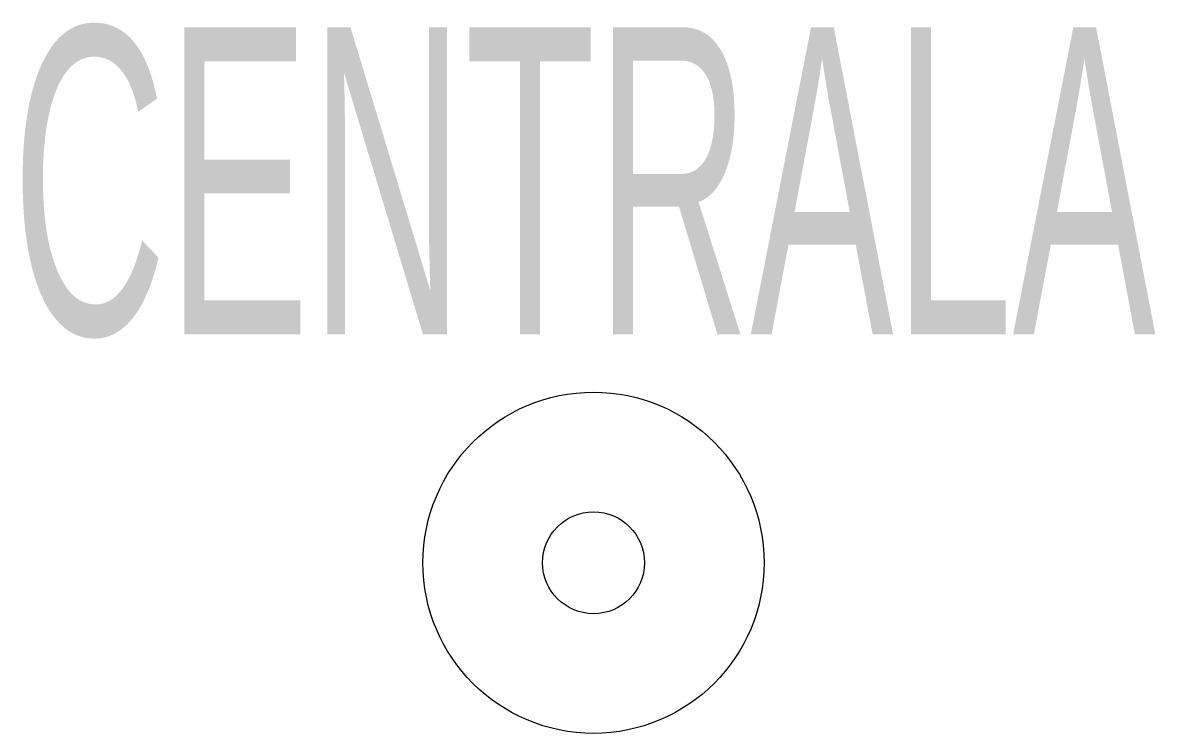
# Model space of a CAD drawing. Header units: millimetres. Extents: x -469 to 859, y 0 to 833.
import ezdxf

# ---------------------------------------------------------------- set-up
doc = ezdxf.new("R2010")
doc.units = ezdxf.units.MM
doc.header["$LTSCALE"] = 0.25
doc.layers.get('0').update_dxf_attribs({"color": 252})
doc.styles.add('Opisest3', font='arial.ttf', dxfattribs={"width": 0.5})

msp = doc.modelspace()

# ---------------------------------------------------------------- linework, layer by layer
for radius in [200, 59.7]:
    msp.add_circle((200, 200), radius)

# ---------------------------------------------------------------- texts
at = {"style": 'Opisest3', "width": 0.5, "flags": 8}
msp.add_attdef('CENTRALA', (-482.1, 467.8), 'xx', height=360, dxfattribs=at)

doc.saveas('drawing.dxf')
